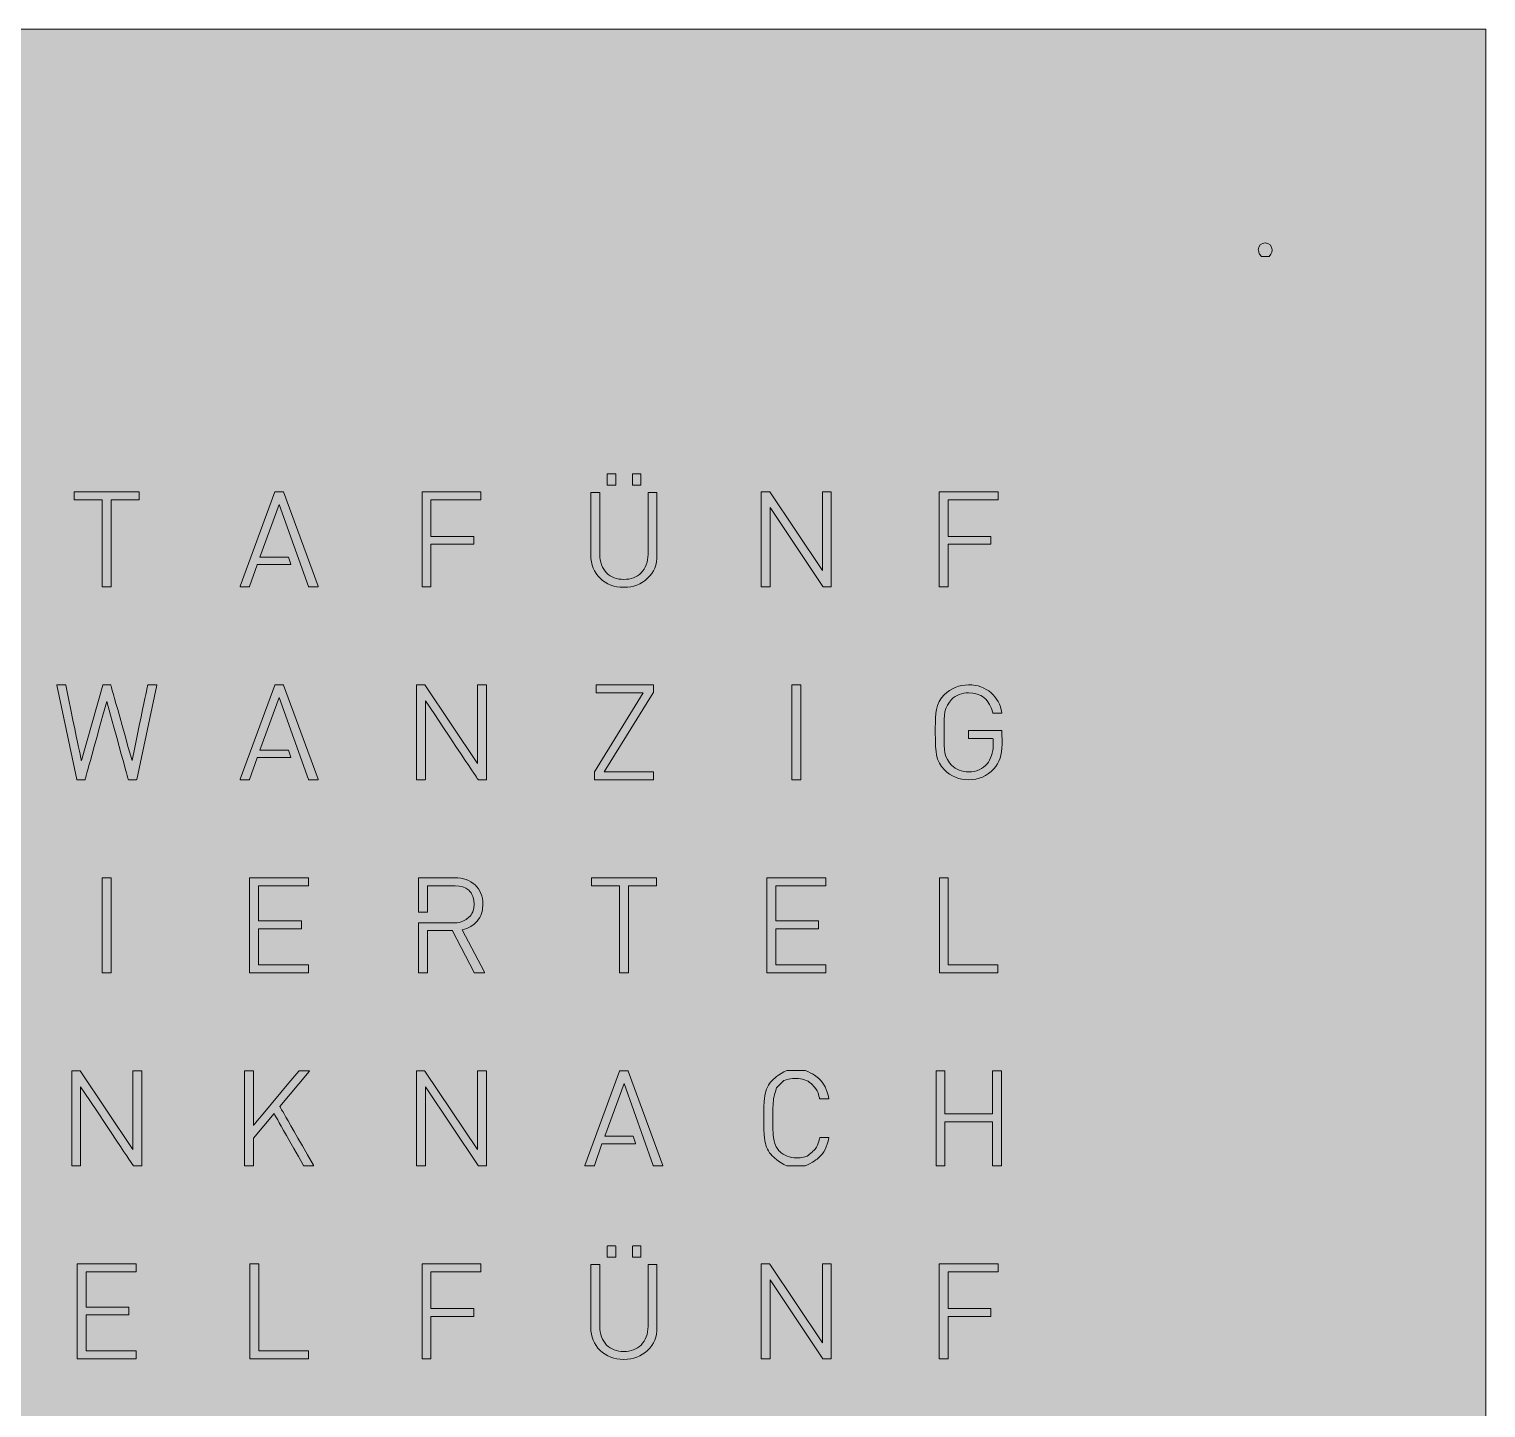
# Model space of a CAD drawing. Header units: inches. Extents: x 0 to 500, y -500 to 0.
# Drawn here: x 235.9 to 500, y -250 to 0 of the extents above; entities that cross this region are included whole.
import ezdxf

# ---------------------------------------------------------------- set-up
doc = ezdxf.new("R2010")
doc.units = ezdxf.units.IN
doc.header["$MEASUREMENT"] = 0
doc.layers.add('Ebene 1', color=7, linetype='Continuous')

msp = doc.modelspace()

# ---------------------------------------------------------------- hatches: boundary and pattern name
at = {"layer": 'Ebene 1'}
h = msp.add_hatch(color=38, dxfattribs=at)
h.dxf.hatch_style = 2
h.paths.add_polyline_path([(0, -500), (500, -500), (500, 0), (0, 0)])

# ---------------------------------------------------------------- linework, layer by layer
at = {"layer": 'Ebene 1', "lineweight": 0}
for points in [[(0, -500), (500, -500), (500, 0), (0, 0), (0, -500)], [(342.21, -82.68), (342.25, -82.67), (342.26, -82.63), (342.26, -80.69), (342.25, -80.66), (342.21, -80.64), (340.79, -80.64), (340.75, -80.66), (340.74, -80.69), (340.74, -82.63), (340.75, -82.67), (340.79, -82.68), (342.21, -82.68)], [(346.79, -82.68), (346.83, -82.67), (346.85, -82.63), (346.85, -80.69), (346.83, -80.66), (346.79, -80.64), (345.38, -80.64), (345.34, -80.66), (345.32, -80.69), (345.32, -82.63), (345.34, -82.67), (345.38, -82.68), (346.79, -82.68)], [(255.84, -85.33), (250.81, -85.33), (250.81, -101.05), (250.76, -101.1), (249.24, -101.1), (249.19, -101.05), (249.19, -85.33), (244.16, -85.33), (244.11, -85.28), (244.11, -83.95), (244.16, -83.9), (255.84, -83.9), (255.89, -83.95), (255.89, -85.28), (255.84, -85.33)], [(288.26, -101.1), (286.64, -101.1), (286.58, -101.06), (281.27, -86.21), (277.78, -95.72), (282.89, -95.72), (282.94, -95.75), (283.35, -97.03), (283.34, -97.08), (283.3, -97.1), (277.32, -97.1), (277.27, -97.14), (275.91, -101.06), (275.86, -101.1), (274.24, -101.1), (274.19, -101.08), (274.19, -101.03), (280.48, -83.93), (280.53, -83.9), (282, -83.9), (282.05, -83.93), (288.31, -101.03), (288.31, -101.08), (288.26, -101.1)], [(349.75, -95.39), (349.73, -96.01), (349.65, -96.61), (349.51, -97.18), (349.33, -97.72), (349.09, -98.23), (348.8, -98.71), (348.45, -99.16), (348.05, -99.58), (347.61, -99.96), (347.14, -100.29), (346.65, -100.57), (346.12, -100.8), (345.57, -100.98), (344.99, -101.11), (344.38, -101.18), (343.74, -101.21), (343.1, -101.18), (342.49, -101.11), (341.91, -100.98), (341.36, -100.8), (340.84, -100.57), (340.34, -100.29), (339.87, -99.96), (339.44, -99.58), (339.04, -99.16), (338.7, -98.71), (338.41, -98.23), (338.17, -97.72), (337.98, -97.18), (337.85, -96.61), (337.77, -96.01), (337.75, -95.39), (337.75, -84.06), (337.8, -84.01), (339.32, -84.01), (339.37, -84.06), (339.37, -95.24), (339.39, -95.73), (339.46, -96.21), (339.56, -96.67), (339.71, -97.11), (339.89, -97.53), (340.1, -97.92), (340.34, -98.28), (340.61, -98.6), (340.91, -98.88), (341.24, -99.12), (341.6, -99.32), (341.99, -99.49), (342.4, -99.61), (342.83, -99.71), (343.27, -99.76), (343.74, -99.78), (344.2, -99.76), (344.65, -99.71), (345.08, -99.61), (345.49, -99.49), (345.88, -99.32), (346.24, -99.12), (346.57, -98.88), (346.88, -98.6), (347.15, -98.28), (347.4, -97.92), (347.61, -97.53), (347.79, -97.11), (347.94, -96.67), (348.04, -96.21), (348.11, -95.73), (348.13, -95.24), (348.13, -84.06), (348.18, -84.01), (349.7, -84.01), (349.75, -84.06), (349.75, -95.39)], [(381.3, -101.1), (379.86, -101.1), (379.81, -101.08), (370.27, -86.77), (370.27, -101.05), (370.21, -101.1), (368.7, -101.1), (368.65, -101.05), (368.65, -83.95), (368.7, -83.9), (370.14, -83.9), (370.19, -83.92), (379.73, -98.18), (379.73, -83.95), (379.78, -83.9), (381.3, -83.9), (381.35, -83.95), (381.35, -101.05), (381.3, -101.1)], [(288.26, -136.1), (286.64, -136.1), (286.58, -136.06), (281.27, -121.21), (277.78, -130.72), (282.89, -130.72), (282.94, -130.75), (283.35, -132.03), (283.34, -132.08), (283.3, -132.1), (277.32, -132.1), (277.27, -132.14), (275.91, -136.06), (275.86, -136.1), (274.24, -136.1), (274.19, -136.08), (274.19, -136.03), (280.48, -118.93), (280.53, -118.9), (282, -118.9), (282.05, -118.94), (288.31, -136.03), (288.31, -136.08), (288.26, -136.1)], [(349.04, -136.1), (338.46, -136.1), (338.41, -136.05), (338.41, -134.7), (338.42, -134.67), (347.22, -120.33), (338.8, -120.33), (338.75, -120.27), (338.75, -118.95), (338.8, -118.9), (349.04, -118.9), (349.09, -118.95), (349.09, -120.32), (349.08, -120.35), (340.2, -134.67), (349.04, -134.67), (349.09, -134.72), (349.09, -136.05), (349.04, -136.1)], [(375.76, -136.1), (374.24, -136.1), (374.19, -136.05), (374.19, -118.95), (374.24, -118.9), (375.76, -118.9), (375.81, -118.95), (375.81, -136.05), (375.76, -136.1)], [(412.3, -129.67), (412.28, -130.37), (412.22, -131.02), (412.1, -131.64), (411.94, -132.21), (411.73, -132.75), (411.48, -133.24), (411.17, -133.7), (410.83, -134.12), (410.35, -134.58), (409.85, -134.99), (409.32, -135.33), (408.76, -135.61), (408.17, -135.82), (407.56, -135.98), (406.91, -136.07), (406.24, -136.1), (405.6, -136.07), (404.98, -135.99), (404.4, -135.85), (403.83, -135.65), (403.3, -135.4), (402.79, -135.09), (402.3, -134.73), (401.84, -134.31), (401.34, -133.73), (400.93, -133.08), (400.62, -132.37), (400.42, -131.61), (400.33, -130.96), (400.26, -130.07), (400.21, -128.93), (400.2, -127.5), (400.25, -124.93), (400.31, -124.04), (400.39, -123.39), (400.6, -122.63), (400.91, -121.92), (401.32, -121.27), (401.82, -120.69), (402.29, -120.27), (402.77, -119.91), (403.29, -119.6), (403.82, -119.35), (404.39, -119.15), (404.98, -119.01), (405.6, -118.93), (406.24, -118.9), (406.83, -118.92), (407.4, -118.99), (407.95, -119.1), (408.47, -119.26), (408.97, -119.47), (409.44, -119.72), (409.89, -120.01), (410.31, -120.35), (410.68, -120.7), (411.02, -121.09), (411.32, -121.5), (411.58, -121.94), (411.81, -122.41), (412, -122.9), (412.15, -123.43), (412.27, -123.98), (412.25, -124.03), (412.21, -124.05), (410.69, -124.05), (410.64, -124), (410.39, -123.2), (410.03, -122.46), (409.58, -121.79), (409.33, -121.51), (409.06, -121.26), (408.77, -121.04), (408.45, -120.85), (407.77, -120.56), (407.02, -120.39), (406.23, -120.33), (405.79, -120.35), (405.37, -120.41), (404.95, -120.5), (404.55, -120.64), (404.16, -120.81), (403.8, -121.02), (403.45, -121.27), (403.14, -121.56), (402.75, -122.02), (402.39, -122.57), (402.09, -123.17), (401.91, -123.78), (401.84, -124.39), (401.81, -125.19), (401.82, -127.5), (401.82, -129.81), (401.86, -130.63), (401.93, -131.24), (402.11, -131.86), (402.41, -132.46), (402.77, -133.01), (403.16, -133.46), (403.47, -133.75), (403.8, -133.99), (404.16, -134.2), (404.55, -134.37), (404.95, -134.5), (405.36, -134.6), (405.8, -134.65), (406.24, -134.67), (406.74, -134.65), (407.23, -134.58), (407.69, -134.46), (408.13, -134.3), (408.55, -134.09), (408.93, -133.84), (409.29, -133.54), (409.61, -133.2), (409.84, -132.89), (410.05, -132.53), (410.23, -132.15), (410.39, -131.73), (410.52, -131.29), (410.61, -130.83), (410.67, -130.35), (410.68, -129.87), (410.66, -128.68), (410.58, -128.6), (406.27, -128.6), (406.21, -128.55), (406.21, -127.25), (406.27, -127.2), (412.28, -127.2), (412.28, -127.2), (412.3, -129.67)], [(250.76, -171.1), (249.24, -171.1), (249.19, -171.05), (249.19, -153.95), (249.24, -153.9), (250.76, -153.9), (250.81, -153.95), (250.81, -171.05), (250.76, -171.1)], [(286.54, -171.1), (275.96, -171.1), (275.91, -171.05), (275.91, -153.95), (275.96, -153.9), (286.54, -153.9), (286.59, -153.95), (286.59, -155.27), (286.54, -155.33), (277.53, -155.33), (277.53, -161.66), (277.59, -161.71), (285.23, -161.71), (285.28, -161.77), (285.28, -163.09), (285.23, -163.14), (277.59, -163.14), (277.53, -163.19), (277.53, -169.62), (277.59, -169.67), (286.54, -169.67), (286.59, -169.72), (286.59, -171.05), (286.54, -171.1)], [(318.45, -171.1), (316.63, -171.1), (316.58, -171.07), (312.7, -163.49), (312.65, -163.47), (308.18, -163.47), (308.13, -163.52), (308.13, -171.05), (308.07, -171.1), (306.56, -171.1), (306.5, -171.05), (306.5, -162.11), (306.56, -162.06), (313.14, -162.06), (313.53, -162.04), (313.89, -161.98), (314.23, -161.88), (314.56, -161.75), (315.14, -161.43), (315.65, -161.04), (315.86, -160.82), (316.05, -160.59), (316.21, -160.33), (316.34, -160.05), (316.52, -159.42), (316.58, -158.71), (316.52, -157.96), (316.34, -157.25), (316.21, -156.93), (316.05, -156.64), (315.85, -156.37), (315.63, -156.15), (315.12, -155.79), (314.54, -155.53), (313.88, -155.38), (313.14, -155.33), (308.18, -155.33), (308.13, -155.38), (308.13, -160.08), (308.07, -160.14), (306.56, -160.14), (306.5, -160.08), (306.5, -153.95), (306.56, -153.9), (313.1, -153.9), (313.65, -153.92), (314.18, -153.98), (314.68, -154.08), (315.16, -154.22), (315.6, -154.4), (316.02, -154.63), (316.42, -154.89), (316.78, -155.19), (317.12, -155.53), (317.4, -155.89), (317.65, -156.29), (317.84, -156.71), (318, -157.16), (318.11, -157.64), (318.18, -158.15), (318.2, -158.68), (318.13, -159.56), (318.05, -159.97), (317.94, -160.36), (317.8, -160.73), (317.63, -161.08), (317.42, -161.41), (317.18, -161.73), (316.63, -162.28), (315.99, -162.72), (315.27, -163.06), (314.45, -163.3), (318.49, -171.02), (318.49, -171.07), (318.45, -171.1)], [(349.59, -155.33), (344.56, -155.33), (344.56, -171.05), (344.51, -171.1), (342.99, -171.1), (342.94, -171.05), (342.94, -155.33), (337.91, -155.33), (337.86, -155.27), (337.86, -153.95), (337.91, -153.9), (349.59, -153.9), (349.64, -153.95), (349.64, -155.27), (349.59, -155.33)], [(380.29, -171.1), (369.71, -171.1), (369.66, -171.05), (369.66, -153.95), (369.71, -153.9), (380.29, -153.9), (380.34, -153.95), (380.34, -155.27), (380.29, -155.33), (371.28, -155.33), (371.28, -161.66), (371.34, -161.71), (378.98, -161.71), (379.03, -161.77), (379.03, -163.09), (378.98, -163.14), (371.34, -163.14), (371.28, -163.2), (371.28, -169.62), (371.34, -169.67), (380.29, -169.67), (380.34, -169.72), (380.34, -171.05), (380.29, -171.1)], [(411.51, -171.1), (400.99, -171.1), (400.94, -171.05), (400.94, -153.95), (400.99, -153.9), (402.5, -153.9), (402.56, -153.95), (402.56, -169.67), (411.51, -169.67), (411.56, -169.72), (411.56, -171.05), (411.51, -171.1)], [(318.8, -206.1), (317.36, -206.1), (317.31, -206.08), (307.77, -191.77), (307.77, -206.05), (307.71, -206.1), (306.2, -206.1), (306.15, -206.05), (306.15, -188.95), (306.2, -188.9), (307.64, -188.9), (307.69, -188.92), (317.23, -203.18), (317.23, -188.95), (317.28, -188.9), (318.8, -188.9), (318.85, -188.95), (318.85, -206.05), (318.8, -206.1)], [(350.76, -206.1), (349.13, -206.1), (349.08, -206.06), (343.77, -191.21), (340.28, -200.72), (345.39, -200.72), (345.44, -200.75), (345.85, -202.03), (345.84, -202.08), (345.8, -202.1), (339.82, -202.1), (339.77, -202.14), (338.41, -206.06), (338.36, -206.1), (336.74, -206.1), (336.69, -206.08), (336.69, -206.03), (342.98, -188.93), (343.03, -188.9), (344.5, -188.9), (344.55, -188.93), (350.81, -206.03), (350.81, -206.08), (350.76, -206.1)], [(412.12, -206.1), (410.6, -206.1), (410.55, -206.05), (410.55, -198.14), (401.95, -198.14), (401.95, -206.05), (401.9, -206.1), (400.38, -206.1), (400.33, -206.05), (400.33, -188.95), (400.38, -188.9), (401.9, -188.9), (401.95, -188.95), (401.95, -196.71), (410.55, -196.71), (410.55, -188.95), (410.6, -188.9), (412.12, -188.9), (412.17, -188.95), (412.17, -206.05), (412.12, -206.1)], [(342.21, -222.68), (342.25, -222.67), (342.26, -222.63), (342.26, -220.69), (342.25, -220.66), (342.21, -220.64), (340.79, -220.64), (340.75, -220.66), (340.74, -220.69), (340.74, -222.63), (340.75, -222.67), (340.79, -222.68), (342.21, -222.68)], [(346.79, -222.68), (346.83, -222.67), (346.85, -222.63), (346.85, -220.69), (346.83, -220.66), (346.79, -220.64), (345.38, -220.64), (345.34, -220.66), (345.32, -220.69), (345.32, -222.63), (345.34, -222.67), (345.38, -222.68), (346.79, -222.68)], [(255.29, -241.1), (244.71, -241.1), (244.66, -241.05), (244.66, -223.95), (244.71, -223.9), (255.29, -223.9), (255.34, -223.95), (255.34, -225.27), (255.29, -225.33), (246.28, -225.33), (246.28, -231.66), (246.34, -231.71), (253.98, -231.71), (254.03, -231.77), (254.03, -233.09), (253.98, -233.14), (246.34, -233.14), (246.28, -233.2), (246.28, -239.62), (246.34, -239.67), (255.29, -239.67), (255.34, -239.72), (255.34, -241.05), (255.29, -241.1)], [(286.51, -241.1), (275.99, -241.1), (275.94, -241.05), (275.94, -223.95), (275.99, -223.9), (277.5, -223.9), (277.56, -223.95), (277.56, -239.67), (286.51, -239.67), (286.56, -239.72), (286.56, -241.05), (286.51, -241.1)], [(317.79, -225.33), (308.78, -225.33), (308.78, -231.98), (316.48, -231.98), (316.53, -232.03), (316.53, -233.35), (316.48, -233.41), (308.78, -233.41), (308.78, -241.05), (308.73, -241.1), (307.21, -241.1), (307.16, -241.05), (307.16, -223.95), (307.21, -223.9), (317.79, -223.9), (317.84, -223.95), (317.84, -225.27), (317.79, -225.33)], [(349.75, -235.39), (349.73, -236.01), (349.65, -236.61), (349.51, -237.18), (349.33, -237.72), (349.09, -238.23), (348.8, -238.71), (348.45, -239.16), (348.05, -239.58), (347.61, -239.96), (347.14, -240.29), (346.65, -240.57), (346.12, -240.8), (345.57, -240.98), (344.99, -241.11), (344.38, -241.19), (343.74, -241.21), (343.1, -241.19), (342.49, -241.11), (341.91, -240.98), (341.36, -240.8), (340.84, -240.57), (340.34, -240.29), (339.87, -239.96), (339.44, -239.58), (339.04, -239.16), (338.7, -238.71), (338.41, -238.23), (338.17, -237.72), (337.98, -237.18), (337.85, -236.61), (337.77, -236.01), (337.75, -235.39), (337.75, -224.06), (337.8, -224.01), (339.32, -224.01), (339.37, -224.06), (339.37, -235.24), (339.39, -235.73), (339.46, -236.21), (339.56, -236.67), (339.71, -237.11), (339.89, -237.53), (340.1, -237.92), (340.34, -238.28), (340.61, -238.6), (340.91, -238.88), (341.24, -239.12), (341.6, -239.32), (341.99, -239.49), (342.4, -239.62), (342.83, -239.71), (343.27, -239.76), (343.74, -239.78), (344.2, -239.76), (344.65, -239.71), (345.08, -239.62), (345.49, -239.49), (345.88, -239.32), (346.24, -239.12), (346.57, -238.88), (346.88, -238.6), (347.15, -238.28), (347.4, -237.92), (347.61, -237.53), (347.79, -237.11), (347.94, -236.67), (348.04, -236.21), (348.11, -235.73), (348.13, -235.24), (348.13, -224.06), (348.18, -224.01), (349.7, -224.01), (349.75, -224.06), (349.75, -235.39)], [(381.3, -241.1), (379.86, -241.1), (379.81, -241.08), (370.27, -226.77), (370.27, -241.05), (370.21, -241.1), (368.7, -241.1), (368.65, -241.05), (368.65, -223.95), (368.7, -223.9), (370.14, -223.9), (370.19, -223.92), (379.73, -238.18), (379.73, -223.95), (379.78, -223.9), (381.3, -223.9), (381.35, -223.95), (381.35, -241.05), (381.3, -241.1)]]:
    msp.add_lwpolyline(points, dxfattribs=at)
for points, knots in [([(460, -38.75), (460.69, -38.75), (461.25, -39.31), (461.25, -40), (461.25, -40), (461.25, -40.69), (460.69, -41.25), (460, -41.25), (460, -41.25), (459.31, -41.25), (458.75, -40.69), (458.75, -40), (458.75, -40), (458.75, -39.31), (459.31, -38.75), (460, -38.75)], [0, 0, 0, 0, 1, 1, 1, 2, 2, 2, 3, 3, 3, 4, 4, 4, 5, 5, 5, 5]), ([(317.78, -85.33), (317.78, -85.33), (308.78, -85.33), (308.78, -85.33), (308.78, -85.33), (308.78, -85.33), (308.78, -91.98), (316.48, -91.98), (316.48, -91.98), (316.48, -91.98), (316.51, -91.98), (316.53, -92), (316.53, -92.03), (316.53, -92.03), (316.53, -92.03), (316.53, -93.35), (316.53, -93.35), (316.53, -93.35), (316.53, -93.38), (316.51, -93.41), (316.48, -93.41), (316.48, -93.41), (316.48, -93.41), (308.78, -93.41), (308.78, -93.41), (308.78, -93.41), (308.78, -93.41), (308.78, -101.1), (307.21, -101.1), (307.21, -101.1), (307.21, -101.1), (307.18, -101.1), (307.16, -101.08), (307.16, -101.05), (307.16, -101.05), (307.16, -101.05), (307.16, -83.95), (307.16, -83.95), (307.16, -83.95), (307.16, -83.92), (307.18, -83.9), (307.21, -83.9), (307.21, -83.9), (307.21, -83.9), (317.78, -83.9), (317.78, -83.9), (317.78, -83.9), (317.81, -83.9), (317.84, -83.92), (317.84, -83.95), (317.84, -83.95), (317.84, -83.95), (317.84, -85.27), (317.84, -85.27), (317.84, -85.27), (317.84, -85.3), (317.81, -85.33), (317.78, -85.33)], [0, 0, 0, 0, 1, 1, 1, 2, 2, 2, 3, 3, 3, 4, 4, 4, 5, 5, 5, 6, 6, 6, 7, 7, 7, 8, 8, 8, 9, 9, 9, 10, 10, 10, 11, 11, 11, 12, 12, 12, 13, 13, 13, 14, 14, 14, 15, 15, 15, 16, 16, 16, 17, 17, 17, 18, 18, 18, 19, 19, 19, 19]), ([(411.54, -85.33), (411.54, -85.33), (402.53, -85.33), (402.53, -85.33), (402.53, -85.33), (402.53, -85.33), (402.53, -91.98), (410.23, -91.98), (410.23, -91.98), (410.23, -91.98), (410.26, -91.98), (410.28, -92), (410.28, -92.03), (410.28, -92.03), (410.28, -92.03), (410.28, -93.35), (410.28, -93.35), (410.28, -93.35), (410.28, -93.38), (410.26, -93.41), (410.23, -93.41), (410.23, -93.41), (410.23, -93.41), (402.53, -93.41), (402.53, -93.41), (402.53, -93.41), (402.53, -93.41), (402.53, -101.1), (400.96, -101.1), (400.96, -101.1), (400.96, -101.1), (400.94, -101.1), (400.91, -101.08), (400.91, -101.05), (400.91, -101.05), (400.91, -101.05), (400.91, -83.95), (400.91, -83.95), (400.91, -83.95), (400.91, -83.92), (400.94, -83.9), (400.96, -83.9), (400.96, -83.9), (400.96, -83.9), (411.54, -83.9), (411.54, -83.9), (411.54, -83.9), (411.56, -83.9), (411.59, -83.92), (411.59, -83.95), (411.59, -83.95), (411.59, -83.95), (411.59, -85.27), (411.59, -85.27), (411.59, -85.27), (411.59, -85.3), (411.56, -85.33), (411.54, -85.33)], [0, 0, 0, 0, 1, 1, 1, 2, 2, 2, 3, 3, 3, 4, 4, 4, 5, 5, 5, 6, 6, 6, 7, 7, 7, 8, 8, 8, 9, 9, 9, 10, 10, 10, 11, 11, 11, 12, 12, 12, 13, 13, 13, 14, 14, 14, 15, 15, 15, 16, 16, 16, 17, 17, 17, 18, 18, 18, 19, 19, 19, 19]), ([(259.06, -118.96), (259.06, -118.96), (255.43, -136.06), (255.43, -136.06), (255.43, -136.06), (255.43, -136.08), (255.41, -136.1), (255.38, -136.1), (255.38, -136.1), (255.38, -136.1), (253.96, -136.1), (253.96, -136.1), (253.96, -136.1), (253.94, -136.1), (253.92, -136.08), (253.91, -136.06), (253.91, -136.06), (253.91, -136.06), (250, -121.9), (246.09, -136.06), (246.09, -136.06), (246.09, -136.06), (246.08, -136.08), (246.06, -136.1), (246.04, -136.1), (246.04, -136.1), (246.04, -136.1), (244.62, -136.1), (244.62, -136.1), (244.62, -136.1), (244.59, -136.1), (244.57, -136.08), (244.57, -136.06), (244.57, -136.06), (244.57, -136.06), (240.94, -118.96), (240.94, -118.96), (240.94, -118.96), (240.94, -118.95), (240.94, -118.93), (240.95, -118.92), (240.95, -118.92), (240.96, -118.91), (240.98, -118.9), (240.99, -118.9), (240.99, -118.9), (240.99, -118.9), (242.52, -118.9), (242.52, -118.9), (242.52, -118.9), (242.54, -118.9), (242.57, -118.92), (242.57, -118.94), (242.57, -118.94), (242.57, -118.94), (245.41, -132.62), (245.41, -132.62), (245.41, -132.62), (245.41, -132.62), (249.27, -118.94), (249.27, -118.94), (249.27, -118.94), (249.28, -118.92), (249.3, -118.9), (249.33, -118.9), (249.33, -118.9), (249.33, -118.9), (250.67, -118.9), (250.67, -118.9), (250.67, -118.9), (250.7, -118.9), (250.72, -118.92), (250.73, -118.94), (250.73, -118.94), (250.73, -118.94), (254.6, -132.64), (257.43, -118.94), (257.43, -118.94), (257.43, -118.94), (257.43, -118.92), (257.46, -118.9), (257.48, -118.9), (257.48, -118.9), (257.48, -118.9), (259.01, -118.9), (259.01, -118.9), (259.01, -118.9), (259.02, -118.9), (259.04, -118.91), (259.05, -118.92), (259.05, -118.92), (259.06, -118.93), (259.06, -118.95), (259.06, -118.96)], [0, 0, 0, 0, 1, 1, 1, 2, 2, 2, 3, 3, 3, 4, 4, 4, 5, 5, 5, 6, 6, 6, 7, 7, 7, 8, 8, 8, 9, 9, 9, 10, 10, 10, 11, 11, 11, 12, 12, 12, 13, 13, 13, 14, 14, 14, 15, 15, 15, 16, 16, 16, 17, 17, 17, 18, 18, 18, 19, 19, 19, 20, 20, 20, 21, 21, 21, 22, 22, 22, 23, 23, 23, 24, 24, 24, 25, 25, 25, 26, 26, 26, 27, 27, 27, 28, 28, 28, 29, 29, 29, 30, 30, 30, 31, 31, 31, 31]), ([(318.8, -136.1), (318.8, -136.1), (317.33, -136.1), (317.33, -136.1), (317.33, -136.1), (317.33, -136.1), (307.77, -121.77), (307.77, -136.05), (307.77, -136.05), (307.77, -136.05), (307.77, -136.08), (307.74, -136.1), (307.71, -136.1), (307.71, -136.1), (307.71, -136.1), (306.2, -136.1), (306.2, -136.1), (306.2, -136.1), (306.17, -136.1), (306.15, -136.08), (306.15, -136.05), (306.15, -136.05), (306.15, -136.05), (306.15, -118.95), (306.15, -118.95), (306.15, -118.95), (306.15, -118.92), (306.17, -118.9), (306.2, -118.9), (306.2, -118.9), (306.2, -118.9), (307.67, -118.9), (307.67, -118.9), (307.67, -118.9), (307.67, -118.9), (317.23, -133.18), (317.23, -133.18), (317.23, -133.18), (317.23, -133.18), (317.23, -118.95), (317.23, -118.95), (317.23, -118.95), (317.23, -118.92), (317.26, -118.9), (317.28, -118.9), (317.28, -118.9), (317.28, -118.9), (318.8, -118.9), (318.8, -118.9), (318.8, -118.9), (318.83, -118.9), (318.85, -118.92), (318.85, -118.95), (318.85, -118.95), (318.85, -118.95), (318.85, -136.05), (318.85, -136.05), (318.85, -136.05), (318.85, -136.08), (318.83, -136.1), (318.8, -136.1)], [0, 0, 0, 0, 1, 1, 1, 2, 2, 2, 3, 3, 3, 4, 4, 4, 5, 5, 5, 6, 6, 6, 7, 7, 7, 8, 8, 8, 9, 9, 9, 10, 10, 10, 11, 11, 11, 12, 12, 12, 13, 13, 13, 14, 14, 14, 15, 15, 15, 16, 16, 16, 17, 17, 17, 18, 18, 18, 19, 19, 19, 20, 20, 20, 20]), ([(256.3, -206.1), (256.3, -206.1), (254.83, -206.1), (254.83, -206.1), (254.83, -206.1), (254.83, -206.1), (245.27, -191.77), (245.27, -206.05), (245.27, -206.05), (245.27, -206.05), (245.27, -206.08), (245.24, -206.1), (245.21, -206.1), (245.21, -206.1), (245.21, -206.1), (243.7, -206.1), (243.7, -206.1), (243.7, -206.1), (243.67, -206.1), (243.65, -206.08), (243.65, -206.05), (243.65, -206.05), (243.65, -206.05), (243.65, -188.95), (243.65, -188.95), (243.65, -188.95), (243.65, -188.92), (243.67, -188.9), (243.7, -188.9), (243.7, -188.9), (243.7, -188.9), (245.17, -188.9), (245.17, -188.9), (245.17, -188.9), (245.17, -188.9), (254.73, -203.18), (254.73, -203.18), (254.73, -203.18), (254.73, -203.18), (254.73, -188.95), (254.73, -188.95), (254.73, -188.95), (254.73, -188.92), (254.76, -188.9), (254.78, -188.9), (254.78, -188.9), (254.78, -188.9), (256.3, -188.9), (256.3, -188.9), (256.3, -188.9), (256.33, -188.9), (256.35, -188.92), (256.35, -188.95), (256.35, -188.95), (256.35, -188.95), (256.35, -206.05), (256.35, -206.05), (256.35, -206.05), (256.35, -206.08), (256.33, -206.1), (256.3, -206.1)], [0, 0, 0, 0, 1, 1, 1, 2, 2, 2, 3, 3, 3, 4, 4, 4, 5, 5, 5, 6, 6, 6, 7, 7, 7, 8, 8, 8, 9, 9, 9, 10, 10, 10, 11, 11, 11, 12, 12, 12, 13, 13, 13, 14, 14, 14, 15, 15, 15, 16, 16, 16, 17, 17, 17, 18, 18, 18, 19, 19, 19, 20, 20, 20, 20]), ([(287.45, -206.1), (287.45, -206.1), (285.72, -206.1), (285.72, -206.1), (285.72, -206.1), (285.7, -206.1), (285.69, -206.09), (285.68, -206.07), (285.68, -206.07), (285.68, -206.07), (280.34, -196.62), (280.34, -196.62), (280.34, -196.62), (280.34, -196.62), (276.61, -201.08), (276.61, -201.08), (276.61, -201.08), (276.61, -201.08), (276.61, -206.05), (276.61, -206.05), (276.61, -206.05), (276.61, -206.08), (276.59, -206.1), (276.56, -206.1), (276.56, -206.1), (276.56, -206.1), (275.04, -206.1), (275.04, -206.1), (275.04, -206.1), (275.01, -206.1), (274.99, -206.08), (274.99, -206.05), (274.99, -206.05), (274.99, -206.05), (274.99, -188.95), (274.99, -188.95), (274.99, -188.95), (274.99, -188.92), (275.01, -188.9), (275.04, -188.9), (275.04, -188.9), (275.04, -188.9), (276.56, -188.9), (276.56, -188.9), (276.56, -188.9), (276.59, -188.9), (276.61, -188.92), (276.61, -188.95), (276.61, -188.95), (276.61, -188.95), (276.61, -198.78), (276.61, -198.78), (276.61, -198.78), (276.61, -198.78), (284.83, -188.92), (284.83, -188.92), (284.83, -188.92), (284.84, -188.91), (284.86, -188.9), (284.87, -188.9), (284.87, -188.9), (284.87, -188.9), (286.68, -188.9), (286.68, -188.9), (286.68, -188.9), (286.7, -188.9), (286.72, -188.91), (286.73, -188.93), (286.73, -188.93), (286.74, -188.95), (286.73, -188.97), (286.72, -188.99), (286.72, -188.99), (286.72, -188.99), (281.39, -195.37), (281.39, -195.37), (281.39, -195.37), (281.39, -195.37), (287.5, -206.02), (287.5, -206.02), (287.5, -206.02), (287.51, -206.04), (287.51, -206.06), (287.5, -206.07), (287.5, -206.07), (287.49, -206.09), (287.47, -206.1), (287.45, -206.1)], [0, 0, 0, 0, 1, 1, 1, 2, 2, 2, 3, 3, 3, 4, 4, 4, 5, 5, 5, 6, 6, 6, 7, 7, 7, 8, 8, 8, 9, 9, 9, 10, 10, 10, 11, 11, 11, 12, 12, 12, 13, 13, 13, 14, 14, 14, 15, 15, 15, 16, 16, 16, 17, 17, 17, 18, 18, 18, 19, 19, 19, 20, 20, 20, 21, 21, 21, 22, 22, 22, 23, 23, 23, 24, 24, 24, 25, 25, 25, 26, 26, 26, 27, 27, 27, 28, 28, 28, 29, 29, 29, 29]), ([(380.88, -201.04), (380.6, -202.61), (380.03, -203.84), (378.97, -204.74), (378.97, -204.74), (377.89, -205.65), (376.58, -206.1), (375.03, -206.1), (375.03, -206.1), (373.29, -206.1), (371.82, -205.51), (370.63, -204.31), (370.63, -204.31), (369.89, -203.57), (369.52, -202.67), (369.31, -201.61), (369.31, -201.61), (369.18, -200.89), (369.12, -199.57), (369.12, -197.46), (369.12, -197.46), (369.12, -195.35), (369.18, -194.04), (369.31, -193.32), (369.31, -193.32), (369.52, -192.26), (369.89, -191.35), (370.63, -190.61), (370.63, -190.61), (371.82, -189.42), (373.29, -188.83), (375.03, -188.83), (375.03, -188.83), (376.59, -188.83), (377.9, -189.28), (378.97, -190.18), (378.97, -190.18), (380.02, -191.07), (380.58, -192.3), (380.88, -193.88), (380.88, -193.88), (380.88, -193.9), (380.88, -193.92), (380.87, -193.93), (380.87, -193.93), (380.86, -193.94), (380.84, -193.95), (380.83, -193.95), (380.83, -193.95), (380.83, -193.95), (379.26, -193.95), (379.26, -193.95), (379.26, -193.95), (379.24, -193.95), (379.22, -193.93), (379.21, -193.91), (379.21, -193.91), (378.98, -192.86), (378.41, -191.82), (377.7, -191.2), (377.7, -191.2), (376.98, -190.57), (376.09, -190.25), (375.03, -190.25), (375.03, -190.25), (373.84, -190.25), (372.74, -190.66), (371.95, -191.46), (371.95, -191.46), (371.43, -191.99), (371.09, -192.88), (370.94, -193.68), (370.94, -193.68), (370.8, -194.39), (370.74, -195.58), (370.74, -197.46), (370.74, -197.46), (370.74, -199.35), (370.8, -200.54), (370.94, -201.25), (370.94, -201.25), (371.09, -202.05), (371.43, -202.94), (371.95, -203.47), (371.95, -203.47), (372.74, -204.27), (373.84, -204.67), (375.03, -204.67), (375.03, -204.67), (376.09, -204.67), (376.99, -204.36), (377.72, -203.73), (377.72, -203.73), (378.45, -203.11), (379.03, -202.07), (379.26, -201.02), (379.26, -201.02), (379.26, -201), (379.29, -200.98), (379.31, -200.98), (379.31, -200.98), (379.31, -200.98), (380.83, -200.98), (380.83, -200.98), (380.83, -200.98), (380.84, -200.98), (380.86, -200.99), (380.87, -201), (380.87, -201), (380.88, -201.01), (380.88, -201.03), (380.88, -201.04)], [0, 0, 0, 0, 1, 1, 1, 2, 2, 2, 3, 3, 3, 4, 4, 4, 5, 5, 5, 6, 6, 6, 7, 7, 7, 8, 8, 8, 9, 9, 9, 10, 10, 10, 11, 11, 11, 12, 12, 12, 13, 13, 13, 14, 14, 14, 15, 15, 15, 16, 16, 16, 17, 17, 17, 18, 18, 18, 19, 19, 19, 20, 20, 20, 21, 21, 21, 22, 22, 22, 23, 23, 23, 24, 24, 24, 25, 25, 25, 26, 26, 26, 27, 27, 27, 28, 28, 28, 29, 29, 29, 30, 30, 30, 31, 31, 31, 32, 32, 32, 33, 33, 33, 34, 34, 34, 35, 35, 35, 36, 36, 36, 37, 37, 37, 37]), ([(411.54, -225.33), (411.54, -225.33), (402.53, -225.33), (402.53, -225.33), (402.53, -225.33), (402.53, -225.33), (402.53, -231.98), (410.23, -231.98), (410.23, -231.98), (410.23, -231.98), (410.26, -231.98), (410.28, -232), (410.28, -232.03), (410.28, -232.03), (410.28, -232.03), (410.28, -233.35), (410.28, -233.35), (410.28, -233.35), (410.28, -233.38), (410.26, -233.41), (410.23, -233.41), (410.23, -233.41), (410.23, -233.41), (402.53, -233.41), (402.53, -233.41), (402.53, -233.41), (402.53, -233.41), (402.53, -241.1), (400.96, -241.1), (400.96, -241.1), (400.96, -241.1), (400.94, -241.1), (400.91, -241.08), (400.91, -241.05), (400.91, -241.05), (400.91, -241.05), (400.91, -223.95), (400.91, -223.95), (400.91, -223.95), (400.91, -223.92), (400.94, -223.9), (400.96, -223.9), (400.96, -223.9), (400.96, -223.9), (411.54, -223.9), (411.54, -223.9), (411.54, -223.9), (411.56, -223.9), (411.59, -223.92), (411.59, -223.95), (411.59, -223.95), (411.59, -223.95), (411.59, -225.28), (411.59, -225.28), (411.59, -225.28), (411.59, -225.3), (411.56, -225.33), (411.54, -225.33)], [0, 0, 0, 0, 1, 1, 1, 2, 2, 2, 3, 3, 3, 4, 4, 4, 5, 5, 5, 6, 6, 6, 7, 7, 7, 8, 8, 8, 9, 9, 9, 10, 10, 10, 11, 11, 11, 12, 12, 12, 13, 13, 13, 14, 14, 14, 15, 15, 15, 16, 16, 16, 17, 17, 17, 18, 18, 18, 19, 19, 19, 19])]:
    msp.add_open_spline(points, degree=3, knots=knots, dxfattribs=at)

doc.saveas('drawing.dxf')
